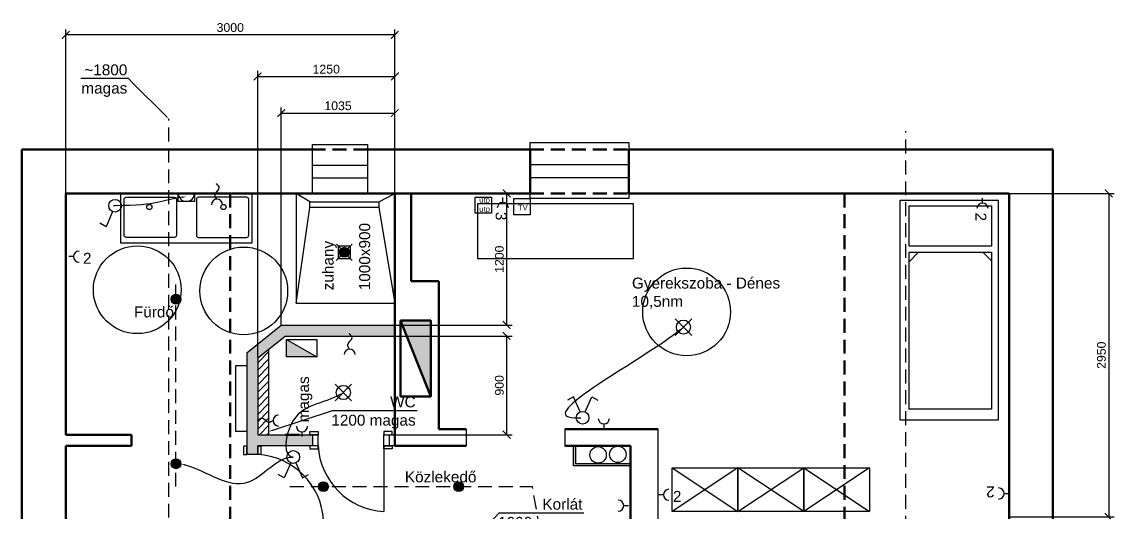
# Model space of a CAD drawing. Header units: metres. Extents: x -98677 to 89321, y -16450 to 242692.
# Drawn here: x -45190 to -35232, y 16955 to 21426 of the extents above; entities that cross this region are included whole.
import ezdxf
from ezdxf import colors
from ezdxf.entities.mleader import LeaderData, LeaderLine
from ezdxf.math import Vec2, Vec3

# ---------------------------------------------------------------- set-up
doc = ezdxf.new("R2010")
doc.units = ezdxf.units.M
doc.header["$LTSCALE"] = 0.001
doc.linetypes.add('DASHED', pattern=[19.05, 12.7, -6.35])
for name, color, linetype, lineweight in [('ajtók', 7, 'Continuous', 25), ('külső fal', 7, 'Continuous', 50), ('külső fal - sz', 7, 'DASHED', 50), ('szekrény', 251, 'Continuous', 25)]:
    doc.layers.add(name, color=color, linetype=linetype, lineweight=lineweight)
for name, color, linetype in [('fűtés', 8, 'Continuous'), ('gépészet - kapcsolók', 4, 'Continuous'), ('gépészet - villany', 6, 'Continuous'), ('Méret', 7, 'Continuous'), ('szerk', 70, 'Continuous'), ('újfal - gipszkarton', 1, 'Continuous'), ('újfal - gipszkarton - sraff', 9, 'Continuous')]:
    doc.layers.add(name, color=color, linetype=linetype)
doc.styles.add('dada', font='arial.ttf', dxfattribs={"height": 80})
doc.styles.get("Standard").update_dxf_attribs({"font": 'arial.ttf'})
doc.dimstyles.new('kicsi folyamatos', dxfattribs={"dimscale": 100, "dimtxt": 1, "dimasz": 0.7, "dimexe": 0.5, "dimexo": 0, "dimgap": 0.25, "dimtad": 1, "dimtxsty": 'dada', "dimblk1": 'ARCHTICK', "dimblk2": 'ARCHTICK', "dimsah": 1, "dimcen": 2.5, "dimadec": 0, "dimazin": 0, "dimtfac": 1, "dimtmove": 0, "dimatfit": 3, "dimldrblk": 'ARCHTICK', "dimfxl": 1, "dimarcsym": 0})

# ---------------------------------------------------------------- blocks, each defined once
blk = doc.blocks.new('_ArchTick')
at = {"color": 0, "linetype": 'ByBlock', "const_width": 0.15}
blk.add_lwpolyline([(-0.5, -0.5), (0.5, 0.5)], dxfattribs=at)
blk = doc.blocks.new('*D31')
at = {"layer": 'Defpoints', "color": 0, "ltscale": 10000}
for p in [(-36189.8, 19861.4), (-36189.8, 16911.4), (-35281.8, 16911.4)]:
    blk.add_point(p, dxfattribs=at)
at = {"layer": 'Méret', "color": 0, "lineweight": -2, "ltscale": 10000}
for p, q in [((-36189.8, 19861.4), (-35231.8, 19861.4)), ((-35281.8, 19861.4), (-35281.8, 16911.4)), ((-36189.8, 16911.4), (-35231.8, 16911.4))]:
    blk.add_line(p, q, dxfattribs=at)
at = {"layer": 'Méret', "color": 0, "lineweight": -2, "ltscale": 10000, "xscale": 70, "yscale": 70, "zscale": 70}
for p, rotation in [((-35281.8, 19861.4), 90), ((-35281.8, 16911.4), 270)]:
    blk.add_blockref('_ArchTick', p, dxfattribs=dict(at, rotation=rotation))
at = {"layer": 'Méret', "color": 0, "ltscale": 10000, "insert": (-35347.7, 18386.4), "char_height": 80, "attachment_point": 5, "rotation": 90, "style": 'dada'}
blk.add_mtext('2950', dxfattribs=at)
blk = doc.blocks.new('*D35')
at = {"layer": 'Defpoints', "color": 0, "ltscale": 10000}
for p in [(-41805.9, 18561.4), (-41789.8, 17661.4), (-40770.5, 17661.4)]:
    blk.add_point(p, dxfattribs=at)
at = {"layer": 'Méret', "color": 0, "lineweight": -2, "ltscale": 10000}
for p, q in [((-41805.9, 18561.4), (-40720.5, 18561.4)), ((-40770.5, 18561.4), (-40770.5, 17661.4)), ((-41789.8, 17661.4), (-40720.5, 17661.4))]:
    blk.add_line(p, q, dxfattribs=at)
at = {"layer": 'Méret', "color": 0, "lineweight": -2, "ltscale": 10000, "xscale": 70, "yscale": 70, "zscale": 70}
for p, rotation in [((-40770.5, 18561.4), 90), ((-40770.5, 17661.4), 270)]:
    blk.add_blockref('_ArchTick', p, dxfattribs=dict(at, rotation=rotation))
at = {"layer": 'Méret', "color": 0, "ltscale": 10000, "insert": (-40836.3, 18111.4), "char_height": 80, "attachment_point": 5, "rotation": 90, "style": 'dada'}
blk.add_mtext('900', dxfattribs=at)
blk = doc.blocks.new('*D36')
at = {"layer": 'Defpoints', "color": 0, "ltscale": 10000}
for p in [(-41789.8, 20927.8), (-41789.8, 18561.4), (-43039.8, 18361.4)]:
    blk.add_point(p, dxfattribs=at)
at = {"layer": 'Méret', "color": 0, "lineweight": -2, "ltscale": 10000}
for p, q in [((-43039.8, 18361.4), (-43039.8, 20977.8)), ((-43039.8, 20927.8), (-41789.8, 20927.8)), ((-41789.8, 18561.4), (-41789.8, 20977.8))]:
    blk.add_line(p, q, dxfattribs=at)
at = {"layer": 'Méret', "color": 0, "lineweight": -2, "ltscale": 10000, "xscale": 70, "yscale": 70, "zscale": 70, "rotation": 180}
blk.add_blockref('_ArchTick', (-43039.8, 20927.8), dxfattribs=at)
at = {"layer": 'Méret', "color": 0, "lineweight": -2, "ltscale": 10000, "xscale": 70, "yscale": 70, "zscale": 70}
blk.add_blockref('_ArchTick', (-41789.8, 20927.8), dxfattribs=at)
at = {"layer": 'Méret', "color": 0, "ltscale": 10000, "insert": (-42414.8, 20993.7), "char_height": 80, "attachment_point": 5, "style": 'dada'}
blk.add_mtext('1250', dxfattribs=at)
blk = doc.blocks.new('*D37')
at = {"layer": 'Defpoints', "color": 0, "ltscale": 10000}
for p in [(-41789.8, 19861.4), (-41789.8, 18661.4), (-40770.5, 18661.4)]:
    blk.add_point(p, dxfattribs=at)
at = {"layer": 'Méret', "color": 0, "lineweight": -2, "ltscale": 10000}
for p, q in [((-41789.8, 19861.4), (-40720.5, 19861.4)), ((-40770.5, 19861.4), (-40770.5, 18661.4)), ((-41789.8, 18661.4), (-40720.5, 18661.4))]:
    blk.add_line(p, q, dxfattribs=at)
at = {"layer": 'Méret', "color": 0, "lineweight": -2, "ltscale": 10000, "xscale": 70, "yscale": 70, "zscale": 70}
for p, rotation in [((-40770.5, 19861.4), 90), ((-40770.5, 18661.4), 270)]:
    blk.add_blockref('_ArchTick', p, dxfattribs=dict(at, rotation=rotation))
at = {"layer": 'Méret', "color": 0, "ltscale": 10000, "insert": (-40836.3, 19261.4), "char_height": 80, "attachment_point": 5, "rotation": 90, "style": 'dada'}
blk.add_mtext('1200', dxfattribs=at)
blk = doc.blocks.new('*D38')
at = {"layer": 'Defpoints', "color": 0, "ltscale": 10000}
for p in [(-41789.8, 20594.2), (-42824.9, 18661.4), (-41789.8, 18661.4)]:
    blk.add_point(p, dxfattribs=at)
at = {"layer": 'Méret', "color": 0, "lineweight": -2, "ltscale": 10000}
for p, q in [((-42824.9, 18661.4), (-42824.9, 20644.2)), ((-41789.8, 18661.4), (-41789.8, 20644.2)), ((-42824.9, 20594.2), (-41789.8, 20594.2))]:
    blk.add_line(p, q, dxfattribs=at)
at = {"layer": 'Méret', "color": 0, "lineweight": -2, "ltscale": 10000, "xscale": 70, "yscale": 70, "zscale": 70, "rotation": 180}
blk.add_blockref('_ArchTick', (-42824.9, 20594.2), dxfattribs=at)
at = {"layer": 'Méret', "color": 0, "lineweight": -2, "ltscale": 10000, "xscale": 70, "yscale": 70, "zscale": 70}
blk.add_blockref('_ArchTick', (-41789.8, 20594.2), dxfattribs=at)
at = {"layer": 'Méret', "color": 0, "ltscale": 10000, "insert": (-42307.3, 20660), "char_height": 80, "attachment_point": 5, "style": 'dada'}
blk.add_mtext('1035', dxfattribs=at)
blk = doc.blocks.new('*D40')
at = {"layer": 'Defpoints', "color": 0, "ltscale": 10000}
for p in [(-44789.8, 21307.2), (-44789.8, 19861.4), (-41789.8, 19861.4)]:
    blk.add_point(p, dxfattribs=at)
at = {"layer": 'Méret', "color": 0, "lineweight": -2, "ltscale": 10000}
for p, q in [((-44789.8, 19861.4), (-44789.8, 21357.2)), ((-41789.8, 19861.4), (-41789.8, 21357.2)), ((-41789.8, 21307.2), (-44789.8, 21307.2))]:
    blk.add_line(p, q, dxfattribs=at)
at = {"layer": 'Méret', "color": 0, "lineweight": -2, "ltscale": 10000, "xscale": 70, "yscale": 70, "zscale": 70, "rotation": 180}
blk.add_blockref('_ArchTick', (-44789.8, 21307.2), dxfattribs=at)
at = {"layer": 'Méret', "color": 0, "lineweight": -2, "ltscale": 10000, "xscale": 70, "yscale": 70, "zscale": 70}
blk.add_blockref('_ArchTick', (-41789.8, 21307.2), dxfattribs=at)
at = {"layer": 'Méret', "color": 0, "ltscale": 10000, "insert": (-43289.8, 21373), "char_height": 80, "attachment_point": 5, "style": 'dada'}
blk.add_mtext('3000', dxfattribs=at)
blk = doc.blocks.new('Lámpa_Spot')
at = {"layer": 'gépészet - villany', "ltscale": 10000}
blk.add_hatch(color=256, dxfattribs=at).paths.add_polyline_path([(45.2, 0, 1), (-45.2, 0, 1)])
blk.add_circle((0, 0), 45.2, dxfattribs=at)
blk = doc.blocks.new('Lámpa_Spot_IP44')
at = {"layer": 'gépészet - villany', "ltscale": 10000}
for p, q in [((73.4, 73.4), (-73.4, -73.4)), ((-72.1, 74.6), (72.1, -74.6)), ((56.4, 56.4), (-55.5, 57.4)), ((-55.5, 57.4), (-55.5, -57.4)), ((55.5, -57.4), (56.4, 56.4)), ((-55.5, -57.4), (55.5, -57.4))]:
    blk.add_line(p, q, dxfattribs=at)
blk.add_blockref('Lámpa_Spot', (0.8, 0.8), dxfattribs=at)
blk = doc.blocks.new('Csillar')
at = {"layer": 'gépészet - villany', "ltscale": 10000}
for p, q in [((-75.7, 75.7), (75.7, -75.7)), ((-75.7, -75.7), (75.7, 75.7))]:
    blk.add_line(p, q, dxfattribs=at)
blk.add_circle((0, 0), 64.4, dxfattribs=at)
blk = doc.blocks.new('Villany - kapcsoló 2 sarkú')
at = {"layer": 'gépészet - kapcsolók', "ltscale": 10000}
for p, q in [((-248.9, 83.8), (-218, 139.1)), ((-110.8, 24), (-248.9, 83.8)), ((-110.8, -22), (-248.9, -81.8)), ((-248.9, -81.8), (-218, -137.1))]:
    blk.add_line(p, q, dxfattribs=at)
blk.add_circle((-57.8, 1), 57.8, dxfattribs=at)
blk = doc.blocks.new('Villany - kapcsoló')
at = {"layer": 'gépészet - kapcsolók', "ltscale": 10000}
for p, q in [((-248.9, 84.5), (-218, 139.8)), ((-110.8, 24.7), (-248.9, 84.5))]:
    blk.add_line(p, q, dxfattribs=at)
blk.add_circle((-57.8, 1.7), 57.8, dxfattribs=at)
blk = doc.blocks.new('Fali lámpa')
at = {"layer": 'gépészet - villany', "ltscale": 10000}
blk.add_line((-139.1, 0), (139.1, 0), dxfattribs=at)
blk.add_arc((0, 0), 73.7, 0, 180, dxfattribs=at)
blk = doc.blocks.new('Lámpa_Tükörvilágítás')
at = {"layer": 'gépészet - villany', "ltscale": 10000}
for p, q in [((-73.7, 0), (-73.7, 73.7)), ((-73.7, 73.7), (73.7, 73.7)), ((73.7, 73.7), (73.7, 0))]:
    blk.add_line(p, q, dxfattribs=at)
blk.add_blockref('Fali lámpa', (0, 0), dxfattribs=at)
blk = doc.blocks.new('Villany - konector')
at = {"layer": 'gépészet - kapcsolók', "ltscale": 10000}
blk.add_line((-50.5, 0), (-94.3, 0), dxfattribs=at)
blk.add_arc((0, 0), 50.5, 90, 270, dxfattribs=at)
at = {"layer": 'gépészet - villany', "ltscale": 10000, "style": 'dada'}
blk.add_attdef('DARAB', (36.1, -64.9), '', height=100, dxfattribs=at)
blk = doc.blocks.new('Villany - konector lengő')
at = {"layer": 'gépészet - kapcsolók', "ltscale": 10000}
blk.add_arc((0, 0), 50.5, 90, 270, dxfattribs=at)
blk.add_spline([(-50.5, 0), (-89.1, -17.7), (-153.2, 21.1), (-191.9, -5.6)], degree=3, dxfattribs=at)
at = {"layer": 'gépészet - villany', "ltscale": 10000, "style": 'dada'}
blk.add_attdef('DARAB', (21.1, -55.3), '', height=100, dxfattribs=at)
blk = doc.blocks.new('Villany - UTP dupla')
at = {"layer": 'gépészet - kapcsolók', "ltscale": 10000}
blk.add_lwpolyline([(-147.8, 0), (0, 0), (0, -147.8), (-147.8, -147.8)], close=True, dxfattribs=at)
at = {"layer": 'gépészet - kapcsolók', "ltscale": 10000, "insert": (-110.8, -1.2), "char_height": 50, "width": 107.62, "attachment_point": 1, "style": 'dada'}
blk.add_mtext('utp\\Putp', dxfattribs=at)
blk = doc.blocks.new('Villany - TV')
at = {"layer": 'gépészet - kapcsolók', "ltscale": 10000}
blk.add_lwpolyline([(-147.8, 0), (0, 0), (0, -147.8), (-147.8, -147.8)], close=True, dxfattribs=at)
at = {"layer": 'gépészet - kapcsolók', "ltscale": 10000, "insert": (-110.8, -56.4), "char_height": 50, "width": 107.62, "attachment_point": 1, "style": 'dada'}
blk.add_mtext('TV', dxfattribs=at)

msp = doc.modelspace()

# ---------------------------------------------------------------- hatches: boundary and pattern name
at = {"layer": 'fűtés', "ltscale": 10000}
msp.add_hatch(color=256, dxfattribs=at).paths.add_polyline_path([(-42777.265, 18528.631), (-42499.667, 18372.863), (-42777.265, 18372.863)])
at = {"layer": 'külső fal', "ltscale": 10000}
msp.add_hatch(color=256, dxfattribs=at).paths.add_polyline_path([(-41736.769, 18701.254), (-41462.424, 18701.254), (-41462.424, 18010.766)])
at = {"layer": 'újfal - gipszkarton', "ltscale": 10000}
h = msp.add_hatch(dxfattribs=at)
h.set_pattern_fill('ANSI31', color=256, scale=15, style=0)
h.set_pattern_definition([(45, (5601.3, 5601.004), (-33.67596, 33.67596), [])])
h.paths.add_polyline_path([(-43039.787, 18361.441), (-43039.787, 17661.441), (-42939.787, 17661.441), (-42939.787, 17877.006), (-42939.787, 18225.876), (-42939.787, 18441.441)])
at = {"layer": 'újfal - gipszkarton - sraff', "ltscale": 10000}
for points in [[(-43139.787, 18291.296), (-43139.787, 18409.504), (-42824.865, 18661.441), (-42565.482, 18661.441), (-41789.787, 18661.441), (-41789.787, 18561.441), (-42109.787, 18561.441), (-42789.787, 18561.441), (-42939.787, 18441.441), (-43039.787, 18361.441), (-43039.787, 17661.441), (-42939.787, 17661.441), (-42565.744, 17661.441), (-42539.787, 17661.441), (-42539.787, 17561.441), (-42565.744, 17561.441), (-43039.787, 17561.441), (-43039.787, 17557.398), (-43039.787, 17481.441), (-43139.787, 17481.441), (-43139.787, 17557.398), (-43139.787, 17561.441), (-43139.787, 17661.441), (-43139.787, 17691.296)], [(-40159.787, 17561.441), (-40139.787, 17561.441), (-40139.787, 17396.441), (-39639.787, 17396.441), (-39639.787, 17376.441), (-40159.787, 17376.441)]]:
    msp.add_hatch(color=256, dxfattribs=at).paths.add_polyline_path(points)

# ---------------------------------------------------------------- linework, layer by layer
at = {"ltscale": 10000}
for p, q in [((-41789.787, 19861.441), (-42689.787, 19861.441)), ((-42689.787, 19861.441), (-42689.787, 18861.441)), ((-42564.539, 19783.716), (-42689.787, 19861.441)), ((-41934.089, 19783.716), (-41789.787, 19861.441)), ((-41789.787, 18861.441), (-41789.787, 19861.441)), ((-42689.787, 18861.441), (-42564.539, 19732.06)), ((-41934.089, 19732.06), (-41789.787, 18861.441)), ((-42689.787, 18861.441), (-41789.787, 18861.441)), ((-41139.787, 17711.441), (-41139.787, 17561.441)), ((-40239.787, 17711.441), (-40239.787, 17561.441))]:
    msp.add_line(p, q, dxfattribs=at)
msp.add_lwpolyline([(-42564.539, 19732.06), (-42564.539, 19783.716), (-41934.089, 19783.716), (-41934.089, 19732.06)], close=True, dxfattribs=at)
at = {"layer": 'ajtók', "ltscale": 10000}
msp.add_line((-41889.787, 17561.441), (-41889.787, 16961.441), dxfattribs=at)
for points in [[(-40556.646, 20324.128), (-39656.646, 20324.128), (-39656.646, 19814.264), (-40556.646, 19814.264)], [(-42039.787, 19856.248), (-42539.787, 19856.248), (-42539.787, 20308.619), (-42039.787, 20308.619)], [(-40556.646, 20124.01), (-39656.646, 20124.01), (-39656.646, 20004.511), (-40556.646, 20004.511)], [(-42489.787, 17661.441), (-42565.744, 17661.441), (-42565.744, 17691.568), (-42489.787, 17691.568)], [(-41889.787, 17661.441), (-41813.831, 17661.441), (-41813.831, 17691.568), (-41889.787, 17691.568)], [(-43139.787, 17481.441), (-43139.787, 17557.398), (-43169.914, 17557.398), (-43169.914, 17481.441)], [(-43039.787, 17481.441), (-43039.787, 17557.398), (-43009.66, 17557.398), (-43009.66, 17481.441)], [(-42489.787, 17561.441), (-42565.744, 17561.441), (-42565.744, 17531.314), (-42489.787, 17531.314)], [(-41889.787, 17561.441), (-41813.831, 17561.441), (-41813.831, 17531.314), (-41889.787, 17531.314)]]:
    msp.add_lwpolyline(points, close=True, dxfattribs=at)
msp.add_lwpolyline([(-42039.787, 19998.872), (-42539.787, 19998.872), (-42539.787, 20118.372), (-42039.787, 20118.372)], dxfattribs=at)
for centre, start, end in [((-41852.997, 17598.232), 183.3065792, 266.6934208), ((-43076.578, 16844.651), 3.3065792, 86.6934208)]:
    msp.add_arc(centre, 637.852, start, end, dxfattribs=at)
at = {"layer": 'fűtés', "ltscale": 10000}
for p, q in [((-42777.265, 18528.631), (-42499.667, 18372.863)), ((-39389.787, 16661.441), (-39389.787, 17711.441))]:
    msp.add_line(p, q, dxfattribs=at)
for points in [[(-42777.265, 18528.631), (-42499.667, 18528.631), (-42499.667, 18372.863), (-42777.265, 18372.863)], [(-43239.787, 18291.296), (-43139.787, 18291.296), (-43139.787, 17691.296), (-43239.787, 17691.296)]]:
    msp.add_lwpolyline(points, close=True, dxfattribs=at)
for centre in [(-39936.444, 17477.71), (-39756.511, 17481.913)]:
    msp.add_circle(centre, 75, dxfattribs=at)
at = {"layer": 'gépészet - villany', "linetype": 'DASHED', "ltscale": 10000}
for p, q in [((-43784.625, 17188.213), (-43784.625, 19079.067)), ((-42745.47, 17188.213), (-40535.807, 17188.213)), ((-40365.342, 16232.482), (-40535.807, 17188.213))]:
    msp.add_line(p, q, dxfattribs=at)
at = {"layer": 'külső fal'}
for p, q in [((-45189.787, 19861.441), (-45189.787, 20261.441)), ((-45189.787, 20261.441), (-42539.787, 20261.441)), ((-45189.787, 19861.441), (-45189.787, 20261.441)), ((-39656.646, 20261.441), (-35789.787, 20261.441)), ((-36189.787, 20261.441), (-35789.787, 20261.441)), ((-35789.787, 20261.441), (-35789.787, 11561.441)), ((-45189.787, 10261.441), (-45189.787, 19861.441)), ((-44789.787, 17861.441), (-44789.787, 19861.441)), ((-44789.787, 19861.441), (-42889.787, 19861.441)), ((-44789.787, 19861.441), (-44789.787, 17661.441)), ((-40556.646, 19861.441), (-44789.787, 19861.441)), ((-42789.787, 19861.441), (-41789.787, 19861.441)), ((-36189.787, 19861.441), (-39656.646, 19861.441)), ((-36189.787, 11761.441), (-36189.787, 19861.441)), ((-41389.787, 19061.441), (-41639.787, 19061.441)), ((-41389.787, 19061.441), (-41389.787, 17711.441)), ((-36189.787, 18166.441), (-36189.787, 17861.441)), ((-44789.787, 17661.441), (-44189.787, 17661.441)), ((-44789.787, 17661.441), (-44189.787, 17661.441)), ((-42789.787, 17661.441), (-42658.103, 17661.441)), ((-41389.787, 17711.441), (-41139.787, 17711.441)), ((-44189.787, 17561.441), (-44789.787, 17561.441)), ((-41139.787, 17561.441), (-41789.787, 17561.441)), ((-40239.787, 17561.441), (-39639.787, 17561.441))]:
    msp.add_line(p, q, dxfattribs=at)
at = {"layer": 'külső fal', "ltscale": 10000}
for p, q in [((-42039.787, 20261.441), (-40556.646, 20261.441)), ((-40556.646, 19861.441), (-40556.646, 20261.441)), ((-39656.646, 19861.441), (-39656.646, 20261.441)), ((-41789.787, 19861.441), (-41789.787, 17661.441)), ((-41639.787, 19061.441), (-41639.787, 19861.441)), ((-41736.769, 18701.254), (-41462.424, 18010.766)), ((-44189.787, 17661.441), (-44189.787, 17561.441)), ((-41789.787, 17661.441), (-41789.787, 17561.441)), ((-40239.787, 17711.441), (-39389.787, 17711.441)), ((-44789.787, 17561.441), (-44789.787, 15701.441)), ((-39639.787, 16661.441), (-39639.787, 17561.441))]:
    msp.add_line(p, q, dxfattribs=at)
msp.add_lwpolyline([(-41736.769, 18701.254), (-41462.424, 18701.254), (-41462.424, 18010.766), (-41736.769, 18010.766)], close=True, dxfattribs=at)
at = {"layer": 'külső fal - sz', "ltscale": 10000}
for p, q in [((-42039.787, 20261.441), (-42539.787, 20261.441)), ((-40556.646, 20261.441), (-39656.646, 20261.441)), ((-43289.787, 19861.441), (-43289.787, 10661.441)), ((-42039.787, 19861.441), (-42539.787, 19861.441)), ((-40556.646, 19861.441), (-39656.646, 19861.441)), ((-37689.787, 19861.441), (-37689.787, 11786.762))]:
    msp.add_line(p, q, dxfattribs=at)
at = {"layer": 'szekrény', "ltscale": 10000}
for p, q in [((-37101.436, 19238.262), (-37015.073, 19324.624)), ((-36350.175, 19246.181), (-36428.619, 19324.624)), ((-39261.882, 17360.826), (-38661.882, 16960.826)), ((-38661.882, 17360.826), (-39261.882, 16960.826)), ((-38661.882, 16960.826), (-38061.882, 17360.826)), ((-38061.882, 16960.826), (-38661.882, 17360.826)), ((-38061.882, 17360.826), (-37461.882, 16960.826)), ((-37461.882, 17360.826), (-38061.882, 16960.826))]:
    msp.add_line(p, q, dxfattribs=at)
for points in [[(-44289.787, 19411.441), (-43089.787, 19411.441), (-43089.787, 19861.441), (-44289.787, 19861.441)], [(-41034.924, 19266.806), (-39614.924, 19266.806), (-39614.924, 19766.806), (-41034.924, 19766.806)], [(-37185.578, 17795.775), (-36285.578, 17795.775), (-36285.578, 19795.775), (-37185.578, 19795.775)], [(-37101.436, 19748.164), (-36350.278, 19748.164), (-36350.278, 19380.581), (-37101.436, 19380.581)], [(-37101.436, 19324.624), (-36350.175, 19324.624), (-36350.175, 17893.198), (-37101.436, 17893.198)], [(-39261.882, 17360.826), (-38661.882, 17360.826), (-38661.882, 16960.826), (-39261.882, 16960.826)], [(-38661.882, 17360.826), (-38061.882, 17360.826), (-38061.882, 16960.826), (-38661.882, 16960.826)], [(-38061.882, 17360.826), (-37461.882, 17360.826), (-37461.882, 16960.826), (-38061.882, 16960.826)]]:
    msp.add_lwpolyline(points, close=True, dxfattribs=at)
for points in [[(-44238.058, 19826.927), (-43800.874, 19826.927, -0.41421356), (-43780.874, 19806.927), (-43780.874, 19480.47, -0.41421356), (-43800.874, 19460.47), (-44238.058, 19460.47, -0.41421356), (-44258.058, 19480.47), (-44258.058, 19806.927, -0.41421356)], [(-43141.516, 19826.927), (-43578.701, 19826.927, 0.41421356), (-43598.701, 19806.927), (-43598.701, 19480.47, 0.41421356), (-43578.701, 19460.47), (-43141.516, 19460.47, 0.41421356), (-43121.516, 19480.47), (-43121.516, 19806.927, 0.41421356)]]:
    msp.add_lwpolyline(points, format="xyb", close=True, dxfattribs=at)
for centre, radius in [((-44027.375, 19737.29), 23.764), ((-43352.199, 19737.29), 23.764), ((-39129.405, 18781.287), 400)]:
    msp.add_circle(centre, radius, dxfattribs=at)
at = {"layer": 'szerk', "linetype": 'DASHED', "ltscale": 10000}
for p, q in [((-43849.787, 9856.929), (-43849.787, 20540.314)), ((-37129.787, 10890.917), (-37129.787, 20429.411))]:
    msp.add_line(p, q, dxfattribs=at)
at = {"layer": 'szerk', "ltscale": 10000}
for centre in [(-44137.155, 18982.905), (-43166.603, 18971.919)]:
    msp.add_circle(centre, 400, dxfattribs=at)
at = {"layer": 'újfal - gipszkarton', "ltscale": 10000}
for p, q in [((-43139.787, 18409.504), (-42824.865, 18661.441)), ((-43039.787, 18361.441), (-42789.787, 18561.441)), ((-42939.787, 18441.441), (-42939.787, 17661.441)), ((-43139.787, 18409.504), (-43139.787, 17661.441)), ((-43039.787, 18361.441), (-43039.787, 17661.441)), ((-43139.787, 17661.441), (-43139.787, 17561.441)), ((-42539.787, 17661.441), (-42539.787, 17561.441)), ((-42489.787, 17561.441), (-42489.787, 17661.441)), ((-41889.787, 17561.441), (-41889.787, 17661.441)), ((-41839.787, 17661.441), (-41839.787, 17561.441)), ((-43139.787, 17561.441), (-43139.787, 17481.441)), ((-43039.787, 17561.441), (-43039.787, 17481.441)), ((-40159.787, 17376.441), (-40159.787, 17561.441)), ((-40139.787, 17396.441), (-40139.787, 17561.441)), ((-43039.787, 17481.441), (-43139.787, 17481.441)), ((-39639.787, 17376.441), (-40159.787, 17376.441)), ((-39639.787, 17396.441), (-40139.787, 17396.441))]:
    msp.add_line(p, q, dxfattribs=at)
at = {"layer": 'újfal - gipszkarton'}
for p, q in [((-42824.865, 18661.441), (-41789.787, 18661.441)), ((-42789.787, 18561.441), (-41789.787, 18561.441)), ((-43039.787, 17661.441), (-42489.787, 17661.441)), ((-41889.787, 17661.441), (-41789.787, 17661.441)), ((-41889.787, 17661.441), (-41789.787, 17661.441)), ((-42489.787, 17561.441), (-43039.787, 17561.441)), ((-41789.787, 17561.441), (-41889.787, 17561.441))]:
    msp.add_line(p, q, dxfattribs=at)

# ---------------------------------------------------------------- block references
at = {"layer": 'gépészet - villany', "ltscale": 10000}
for name, p, rotation in [('Villany - konector lengő', (-43411.082, 19758.375), 270), ('Lámpa_Tükörvilágítás', (-43689.787, 19861.441), 180), ('Villany - kapcsoló', (-44337.921, 19806.834), 90), ('Villany - konector lengő', (-42200.91, 18391.606), 270), ('Villany - kapcsoló 2 sarkú', (-40078.822, 17758.325), 270), ('Villany - konector', (-39884.014, 17809.745), 90), ('Villany - kapcsoló 2 sarkú', (-42714.268, 17516.067), 90), ('Villany - konector', (-39753.259, 17015.059), 180)]:
    msp.add_blockref(name, p, dxfattribs=dict(at, rotation=rotation))
for name, p in [('Villany - UTP dupla', (-40908.904, 19828.311)), ('Villany - TV', (-40556.646, 19814.264)), ('Lámpa_Spot_IP44', (-42250.4, 19324.065)), ('Lámpa_Spot', (-43784.625, 18896.762)), ('Csillar', (-39158.764, 18642.159)), ('Csillar', (-42258.971, 18046.383)), ('Villany - konector lengő', (-42849.014, 17790.708)), ('Lámpa_Spot', (-42440.457, 17188.213)), ('Lámpa_Spot', (-41207.652, 17188.213))]:
    msp.add_blockref(name, p, dxfattribs=at)
for p, rotation, values in [((-40805.052, 19729.338), 270, {'DARAB': '3'}), ((-36431.754, 19722.973), 270, {'DARAB': '2'}), ((-44668.485, 19284.989), 360, {'DARAB': '2'}), ((-42636.693, 17738.365), 90, {'DARAB': 'magas'}), ((-36284.732, 17125.481), 180, {'DARAB': '2'})]:
    msp.add_blockref('Villany - konector', p, dxfattribs=dict(at, rotation=rotation)).add_auto_attribs(values)
msp.add_blockref('Villany - konector', (-39290.514, 17113.883), dxfattribs=at).add_auto_attribs({'DARAB': '2'})
at = {"layer": 'külső fal', "ltscale": 10000}
msp.add_blockref('Lámpa_Spot', (-43784.625, 17396.762), dxfattribs=at)

# ---------------------------------------------------------------- texts
at = {"ltscale": 10000, "insert": (-42448.307, 18978.408), "char_height": 100, "width": 626.96977, "attachment_point": 1, "rotation": 90, "style": 'dada'}
msp.add_mtext('zuhany\\P\\P1000x900', dxfattribs=at)
at = {"ltscale": 10000, "char_height": 100, "attachment_point": 1, "style": 'dada'}
for s, insert, width in [('Gyerekszoba - Dénes\\P10,5nm', (-39627.947, 19094.071), 1467.65807), ('Fürdő', (-44168.021, 18830.687), 809.90443), ('Közlekedő', (-41697.967, 17327.259), 928.42703)]:
    msp.add_mtext(s, dxfattribs=dict(at, insert=insert, width=width))

# ---------------------------------------------------------------- dimensions: what is measured, and where the dimension line sits
at = {"layer": 'Méret', "ltscale": 10000}
for base, p1, p2, picture, middle in [((-44789.787, 21307.165), (-41789.787, 19861.441), (-44789.787, 19861.441), '*D40', (-43289.787, 21373.038)), ((-41789.787, 20927.849), (-43039.787, 18361.441), (-41789.787, 18561.441), '*D36', (-42414.787, 20993.695))]:
    dim = msp.add_linear_dim(base=base, p1=p1, p2=p2, dimstyle='kicsi folyamatos', override={"dimblk1": 'ArchTick', "dimblk2": 'ArchTick'}, dxfattribs=at)
    dim.commit()
    dim.dimension.update_dxf_attribs({"geometry": picture, "text_midpoint": middle})
dim = msp.add_linear_dim(base=(-41789.787, 20594.169), p1=(-42824.865, 18661.441), p2=(-41789.787, 18661.441), text='1035', dimstyle='kicsi folyamatos', override={"dimblk1": 'ArchTick', "dimblk2": 'ArchTick'}, dxfattribs=at)
dim.commit()
dim.dimension.update_dxf_attribs({"geometry": '*D38', "text_midpoint": (-42307.326, 20594.169), "dimtype": 160})
for base, p1, p2, picture, middle in [((-40770.491, 18661.441), (-41789.787, 19861.441), (-41789.787, 18661.441), '*D37', (-40836.336, 19261.441)), ((-35281.835, 16911.441), (-36189.787, 19861.441), (-36189.787, 16911.441), '*D31', (-35347.681, 18386.441)), ((-40770.491, 17661.441), (-41805.911, 18561.441), (-41789.787, 17661.441), '*D35', (-40836.336, 18111.441))]:
    dim = msp.add_linear_dim(base=base, p1=p1, p2=p2, angle=90, dimstyle='kicsi folyamatos', override={"dimblk1": 'ArchTick', "dimblk2": 'ArchTick'}, dxfattribs=at)
    dim.commit()
    dim.dimension.update_dxf_attribs({"geometry": picture, "text_midpoint": middle})

# ---------------------------------------------------------------- leaders
at = {"layer": 'gépészet - villany', "ltscale": 10000}
ml = msp.add_multileader_mtext('Standard', dxfattribs=at)
ml.set_content('')
ml.set_leader_properties()
ml.build(insert=Vec2(0, 0))
ml.multileader.update_dxf_attribs({"leader_type": 2, "has_dogleg": 0, "text_left_attachment_type": 6, "text_right_attachment_type": 6, "arrow_head_size": 40})
ctx = ml.context
ctx.base_point, ctx.char_height, ctx.arrow_head_size, ctx.plane_origin = Vec3(-44353.675, 19749.053), 2, 40, Vec3(-43685.357, 19831.99)
ctx.left_attachment, ctx.right_attachment = 6, 6
notes = []
notes.append((ctx, [(0, (1, 1, 0), (-44361.675, 19749.053), (1, 0), 8, [(0, [(-43685.357, 19831.99), (-44339.598, 19749.053)], 256, [])])]))
ctx.mtext, ml.multileader.dxf.content_type = None, 0
ml = msp.add_multileader_mtext('Standard', dxfattribs=at)
ml.set_content('')
ml.set_leader_properties()
ml.build(insert=Vec2(0, 0))
ml.multileader.update_dxf_attribs({"leader_type": 2, "has_dogleg": 0, "text_left_attachment_type": 6, "text_right_attachment_type": 6, "arrow_head_size": 40})
ctx = ml.context
ctx.base_point, ctx.char_height, ctx.arrow_head_size, ctx.plane_origin = Vec3(-40092.999, 17815.205), 2, 40, Vec3(-39158.764, 18642.159)
ctx.left_attachment, ctx.right_attachment = 6, 6
notes.append((ctx, [(0, (1, 1, 0), (-40100.999, 17815.205), (1, 0), 8, [(0, [(-39158.764, 18642.159), (-40150.804, 17815.205)], 256, [])])]))
ctx.mtext, ml.multileader.dxf.content_type = None, 0
ml = msp.add_multileader_mtext('Standard', dxfattribs=at)
ml.set_content('')
ml.set_leader_properties()
ml.build(insert=Vec2(0, 0))
ml.multileader.update_dxf_attribs({"leader_type": 2, "has_dogleg": 0, "text_left_attachment_type": 6, "text_right_attachment_type": 6, "arrow_head_size": 40})
ctx = ml.context
ctx.base_point, ctx.char_height, ctx.arrow_head_size, ctx.plane_origin = Vec3(-42715.274, 17458.271), 2, 40, Vec3(-42258.971, 18046.383)
ctx.left_attachment, ctx.right_attachment = 6, 6
notes.append((ctx, [(0, (1, 1, 0), (-42723.274, 17458.271), (1, 0), 8, [(0, [(-42258.971, 18046.383), (-42734.398, 17757.636)], 256, [])])]))
ctx.mtext, ml.multileader.dxf.content_type = None, 0
ml = msp.add_multileader_mtext('Standard', dxfattribs=at)
ml.set_content('')
ml.set_leader_properties()
ml.build(insert=Vec2(0, 0))
ml.multileader.update_dxf_attribs({"leader_type": 2, "has_dogleg": 0, "text_left_attachment_type": 6, "text_right_attachment_type": 6, "arrow_head_size": 40})
ctx = ml.context
ctx.base_point, ctx.char_height, ctx.arrow_head_size, ctx.plane_origin = Vec3(-42715.274, 17458.271), 2, 40, Vec3(-43784.625, 17880.937)
ctx.left_attachment, ctx.right_attachment = 6, 6
notes.append((ctx, [(0, (1, 1, 0), (-42723.274, 17458.271), (1, 0), 8, [(0, [(-43739.438, 17396.762), (-43131.178, 17227.49)], 256, [])])]))
ctx.mtext, ml.multileader.dxf.content_type = None, 0
at = {"layer": 'Méret', "ltscale": 10000}
ml = msp.add_multileader_mtext('Standard', dxfattribs=at)
ml.set_content('~1800\\Pmagas', color=256, style='dada')
ml.set_leader_properties()
ml.build(insert=Vec2(0, 0))
ml.multileader.update_dxf_attribs({"text_left_attachment_type": 6, "text_right_attachment_type": 6, "arrow_head_size": 40})
ctx = ml.context
ctx.base_point, ctx.char_height, ctx.arrow_head_size, ctx.plane_origin = Vec3(-44634.768, 20908.588), 100, 40, Vec3(-43849.787, 20540.314)
ctx.left_attachment, ctx.right_attachment, ctx.text_align_type = 6, 6, 2
notes.append((ctx, [(0, (1, 1, 0), (-44218.061, 20908.588), (-1, 0), 8, [(0, [(-43849.787, 20540.314), (-44177.231, 20867.757)], 256, [])])]))
ctx.mtext.insert, ctx.mtext.alignment = Vec3(-44228.061, 21037.987), 3
ml = msp.add_multileader_mtext('Standard', dxfattribs=at)
ml.set_content('WC\\P1200 magas', color=256, style='dada')
ml.set_leader_properties()
ml.build(insert=Vec2(0, 0))
ml.multileader.update_dxf_attribs({"text_left_attachment_type": 6, "text_right_attachment_type": 6, "arrow_head_size": 40})
ctx = ml.context
ctx.base_point, ctx.char_height, ctx.arrow_head_size, ctx.plane_origin = Vec3(-42349.891, 17881.366), 100, 40, Vec3(-42939.787, 18361.441)
ctx.left_attachment, ctx.right_attachment, ctx.text_align_type = 6, 6, 2
notes.append((ctx, [(0, (1, 1, 0), (-42357.891, 17881.366), (1, 0), 8, [(0, [(-42939.787, 17690.544)], 256, [])])]))
ctx.mtext.insert, ctx.mtext.alignment = Vec3(-41599.597, 18010.766), 3
ml = msp.add_multileader_mtext('Standard', dxfattribs=at)
ml.set_content('Korlát\\P1000 magas', color=256, style='dada')
ml.set_leader_properties()
ml.build(insert=Vec2(0, 0))
ml.multileader.update_dxf_attribs({"text_left_attachment_type": 6, "text_right_attachment_type": 6, "arrow_head_size": 40})
ctx = ml.context
ctx.base_point, ctx.char_height, ctx.arrow_head_size, ctx.plane_origin = Vec3(-40829.499, 16949.19), 100, 40, Vec3(-41032.895, 16780.392)
ctx.left_attachment, ctx.right_attachment, ctx.text_align_type = 6, 6, 2
notes.append((ctx, [(0, (1, 1, 0), (-40837.499, 16949.19), (1, 0), 8, [(0, [(-41032.895, 16740.917)], 256, [])])]))
ctx.mtext.insert, ctx.mtext.alignment = Vec3(-40079.205, 17078.589), 3
for ctx, leaders in notes:
    for number, flags, end, landing, length, lines in leaders:
        leader = LeaderData()
        leader.index, (leader.has_last_leader_line, leader.has_dogleg_vector, leader.attachment_direction) = number, flags
        leader.last_leader_point, leader.dogleg_vector, leader.dogleg_length = Vec3(end), Vec3(landing), length
        for number, points, colour, breaks in lines:
            line = LeaderLine()
            line.index, line.vertices, line.color, line.breaks = number, Vec3.list(points), colors.encode_raw_color(colour), breaks
            leader.lines.append(line)
        ctx.leaders.append(leader)

doc.saveas('drawing.dxf')
